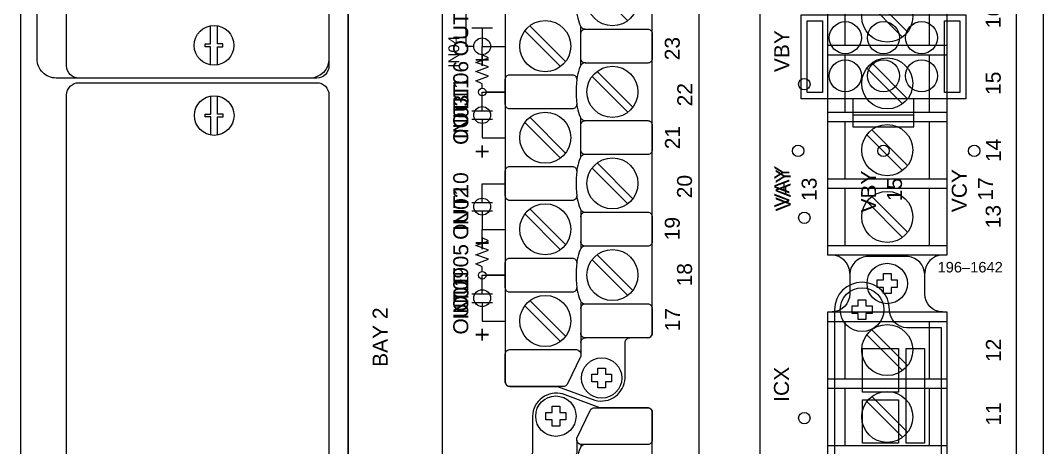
# Model space of a CAD drawing. Extents: x 1 to 47.7, y 0.3 to 34.2.
# Drawn here: x 32.27 to 38.98, y 8.86 to 11.66 of the extents above; entities that cross this region are included whole.
import ezdxf

# ---------------------------------------------------------------- set-up
doc = ezdxf.new("R2010")
doc.units = 0
doc.header["$MEASUREMENT"] = 0
for name, color, linetype in [('1_1__1__SCREW_TERMINAL', 7, 'CONTINUOUS'), ('1_2__2__CONNECTORIZED', 7, 'CONTINUOUS'), ('2_1__6___4__10-100BASE-T_C', 7, 'CONTINUOUS'), ('2_2__7___4__100BASE-FX_CON', 7, 'CONTINUOUS'), ('2_3__8___2__10-100BASE-T__', 7, 'CONTINUOUS'), ('2_4__9___2__100-1000BASE__', 7, 'CONTINUOUS'), ('4_1__2___8__OPTOISO_IND_LS', 7, 'CONTINUOUS'), ('4_2__7___8__OPTOISO_IND_LS', 7, 'CONTINUOUS'), ('4_3__4___24__OPTOISO_LS_IN', 7, 'CONTINUOUS'), ('4_4__D___24__OPTOISO_LS_IN', 7, 'CONTINUOUS'), ('4_5__8___8__OPTOISO_IND_LS', 7, 'CONTINUOUS'), ('5_0______DWG_', 7, 'CONTINUOUS')]:
    doc.layers.add(name, color=color, linetype=linetype)
doc.styles.add('ARIAL', font='arial.ttf')

msp = doc.modelspace()

# ---------------------------------------------------------------- linework, layer by layer
at = {"layer": '1_1__1__SCREW_TERMINAL'}
for points in [[(37.5647, 10.1188), (37.5647, 12.8063), (38.3447, 12.8063), (38.3447, 10.1188)], [(37.9299, 9.9076), (37.8896, 9.9076), (37.8896, 9.9576), (37.9299, 9.9576), (37.9299, 9.9977), (37.9799, 9.9977), (37.9799, 9.9576), (38.0198, 9.9576), (38.0198, 9.9076), (37.9799, 9.9076), (37.9799, 9.8675), (37.9299, 9.8675)], [(37.5647, 7.0587), (37.5647, 9.7462), (38.3447, 9.7462), (38.3447, 7.0587)]]:
    msp.add_lwpolyline(points, close=True, dxfattribs=at)
for points in [[(37.6798, 11.4939), (37.6798, 11.8689)], [(37.8542, 11.8151), (38.0884, 11.581)], [(38.2296, 11.8689), (38.2296, 11.4939)], [(37.8208, 11.7817), (38.0549, 11.5475)], [(37.5647, 11.4939), (38.3447, 11.4939)], [(37.5647, 11.4314), (38.3447, 11.4314)], [(37.6798, 11.0564), (37.6798, 11.4314)], [(38.2296, 11.4314), (38.2296, 11.0564)], [(37.8208, 11.3442), (38.0549, 11.11)], [(37.8542, 11.3776), (38.0884, 11.1434)], [(37.5647, 11.0564), (38.3447, 11.0564)], [(37.5647, 10.9939), (38.3447, 10.9939)], [(37.6798, 10.6189), (37.6798, 10.9939)], [(37.8542, 10.9402), (38.0884, 10.7061)], [(38.2296, 10.9939), (38.2296, 10.6189)], [(37.8208, 10.9068), (38.0549, 10.6727)], [(37.5647, 10.6189), (38.3447, 10.6189)], [(37.5647, 10.5563), (38.3447, 10.5563)], [(37.6798, 10.1813), (37.6798, 10.5563)], [(38.2296, 10.5563), (38.2296, 10.1813)], [(37.8208, 10.4693), (38.0549, 10.2351)], [(37.8542, 10.5027), (38.0884, 10.2685)], [(37.5647, 10.1813), (38.3447, 10.1813)], [(37.5647, 9.6837), (38.3447, 9.6837)], [(37.6798, 9.3087), (37.6798, 9.6837)], [(38.2296, 9.6837), (38.2296, 9.3087)], [(37.8208, 9.5967), (38.0549, 9.3625)], [(37.8542, 9.6301), (38.0884, 9.3959)], [(37.5647, 9.3087), (38.3447, 9.3087)], [(37.5647, 9.2463), (38.3447, 9.2463)], [(37.6798, 8.8713), (37.6798, 9.2463)], [(37.8542, 9.1926), (38.0884, 8.9584)], [(38.2296, 9.2463), (38.2296, 8.8713)], [(37.8208, 9.1591), (38.0549, 8.925)], [(37.5647, 8.8713), (38.3447, 8.8713)]]:
    msp.add_lwpolyline(points, dxfattribs=at)
for points in [[(37.7087, 10.0008, 0.403969), (37.5928, 10.1188)], [(38.3166, 9.7464, -0.403969), (38.2007, 9.8644), (38.2007, 9.9946, 0.374201), (38.0919, 10.1092), (37.8175, 10.1092, 0.374201), (37.7088, 9.9946), (37.7087, 9.8644, -0.403969), (37.5928, 9.7464)], [(38.3166, 10.1188, 0.403969), (38.2007, 10.0008)]]:
    msp.add_lwpolyline(points, format="xyb", dxfattribs=at)
for centre, radius in [((37.9546, 11.6813), 0.1673), ((37.9546, 11.2438), 0.1673), ((37.4108, 11.2386), 0.0375), ((37.9546, 10.8065), 0.1673), ((37.9546, 10.3689), 0.1673), ((37.4108, 10.3636), 0.0375), ((37.9547, 9.9326), 0.1324), ((37.9546, 9.4963), 0.1673), ((37.9546, 9.0588), 0.1673)]:
    msp.add_circle(centre, radius, dxfattribs=at)
at = {"layer": '1_2__2__CONNECTORIZED'}
for points in [[(37.3897, 11.1435), (37.3897, 11.6933), (38.4697, 11.6933), (38.4697, 11.1435)], [(37.4299, 11.1834), (37.4299, 11.6533), (37.5298, 11.6533), (37.5298, 11.1834)], [(38.3297, 11.1834), (38.3297, 11.6533), (38.4298, 11.6533), (38.4298, 11.1834)], [(37.7645, 9.7363), (37.7246, 9.7363), (37.7246, 9.7863), (37.7645, 9.7863), (37.7645, 9.8264), (37.8148, 9.8264), (37.8148, 9.7863), (37.8548, 9.7863), (37.8548, 9.7363), (37.8148, 9.7363), (37.8148, 9.6962), (37.7645, 9.6962), (37.7645, 9.7363)], [(37.7932, 9.2213), (37.7932, 9.5063), (38.0282, 9.5063), (38.0282, 9.2213)], [(38.0798, 8.8863), (38.0798, 9.5063), (38.1998, 9.5063), (38.1998, 8.8863)], [(37.7932, 8.8863), (37.7932, 9.1713), (38.0282, 9.1713), (38.0282, 8.8863)]]:
    msp.add_lwpolyline(points, close=True, dxfattribs=at)
for points in [[(37.7297, 11.1435), (37.7297, 10.9585), (38.1297, 10.9585), (38.1297, 11.1435)], [(37.7297, 11.0384), (38.1297, 11.0384)]]:
    msp.add_lwpolyline(points, dxfattribs=at)
msp.add_lwpolyline([(37.9497, 7.0514, 1), (38.3097, 7.0514), (38.3099, 9.6414), (38.0836, 9.6414, -0.405199), (37.9697, 9.7613, 0.999995), (37.6096, 9.7613), (37.6098, 7.1714), (37.8359, 7.1714, -0.399232)], format="xyb", close=True, dxfattribs=at)
for centre, radius in [((37.6798, 11.5433), 0.1051), ((37.9299, 11.5433), 0.1051), ((38.1798, 11.5433), 0.1051), ((37.6798, 11.2933), 0.1051), ((37.9299, 11.2933), 0.1051), ((38.1798, 11.2933), 0.1051), ((37.3701, 10.8023), 0.0375), ((37.9297, 10.8023), 0.0375), ((38.5252, 10.8023), 0.0375), ((37.7897, 9.7613), 0.1433)]:
    msp.add_circle(centre, radius, dxfattribs=at)
at = {"layer": '2_1__6___4__10-100BASE-T_C'}
msp.add_lwpolyline([(32.5732, 11.3582), (32.5732, 15.8482, -0.414214), (32.6532, 15.9282), (34.2132, 15.9282, -0.414214), (34.2932, 15.8482), (34.2932, 11.3582, -0.414214), (34.2132, 11.2782), (32.6532, 11.2782, -0.414214)], format="xyb", close=True, dxfattribs=at)
at = {"layer": '2_2__7___4__100BASE-FX_CON'}
msp.add_lwpolyline([(32.5732, 11.3582), (32.5732, 15.8482, -0.414214), (32.6532, 15.9282), (34.2132, 15.9282, -0.414214), (34.2932, 15.8482), (34.2932, 11.3582, -0.414214), (34.2132, 11.2782), (32.6532, 11.2782, -0.414214)], format="xyb", close=True, dxfattribs=at)
at = {"layer": '2_3__8___2__10-100BASE-T__'}
msp.add_lwpolyline([(32.5732, 11.3582), (32.5732, 15.8482, -0.414214), (32.6532, 15.9282), (34.2132, 15.9282, -0.414214), (34.2932, 15.8482), (34.2932, 11.3582, -0.414214), (34.2132, 11.2782), (32.6532, 11.2782, -0.414214)], format="xyb", close=True, dxfattribs=at)
at = {"layer": '2_4__9___2__100-1000BASE__'}
msp.add_lwpolyline([(32.3794, 11.4035), (32.3794, 15.8029, -0.414444), (32.5043, 15.9277), (34.1686, 15.9277, -0.413495), (34.2932, 15.8026), (34.2932, 11.4038, -0.413496), (34.1686, 11.2786), (32.5043, 11.2786, -0.414444)], format="xyb", close=True, dxfattribs=at)
for points in [[(33.5176, 11.365), (33.5176, 11.4836), (33.4812, 11.4836), (33.4812, 11.5027), (33.5176, 11.5027), (33.5176, 11.6213)], [(33.5619, 11.365), (33.5619, 11.4836), (33.5982, 11.4836), (33.5982, 11.5027), (33.5619, 11.5027), (33.5619, 11.6213)]]:
    msp.add_lwpolyline(points, dxfattribs=at)
msp.add_circle((33.5397, 11.4932), 0.13, dxfattribs=at)
at = {"layer": '4_1__2___8__OPTOISO_IND_LS'}
for points in [[(35.231, 11.6087), (35.366, 11.6087)], [(35.2985, 11.6087), (35.2985, 11.4866), (35.4497, 11.4866)], [(35.2985, 11.0644), (35.2985, 11.1866), (35.4497, 11.1866)], [(35.231, 11.0644), (35.366, 11.0644)], [(35.231, 11.0087), (35.366, 11.0087)], [(35.2985, 11.0087), (35.2985, 10.8866), (35.4497, 10.8866)], [(35.2985, 10.4644), (35.2985, 10.5866), (35.4497, 10.5866)], [(35.231, 10.4644), (35.366, 10.4644)], [(35.231, 10.4087), (35.366, 10.4087)], [(35.2985, 10.4087), (35.2985, 10.2866), (35.4497, 10.2866)], [(35.2985, 9.8644), (35.2985, 9.9866), (35.4497, 9.9866)], [(35.231, 9.8644), (35.366, 9.8644)], [(35.231, 9.8087), (35.366, 9.8087)], [(35.2985, 9.8087), (35.2985, 9.6866), (35.4497, 9.6866)]]:
    msp.add_lwpolyline(points, dxfattribs=at)
at = {"layer": '4_2__7___8__OPTOISO_IND_LS'}
for points in [[(35.231, 11.6087), (35.366, 11.6087)], [(35.2985, 11.6087), (35.2985, 11.4866), (35.4497, 11.4866)], [(35.2985, 11.0644), (35.2985, 11.1866), (35.4497, 11.1866)], [(35.231, 11.0644), (35.366, 11.0644)], [(35.231, 11.0087), (35.366, 11.0087)], [(35.2985, 11.0087), (35.2985, 10.8866), (35.4497, 10.8866)], [(35.2985, 10.4644), (35.2985, 10.5866), (35.4497, 10.5866)], [(35.231, 10.4644), (35.366, 10.4644)], [(35.231, 10.4087), (35.366, 10.4087)], [(35.2985, 10.4087), (35.2985, 10.2866), (35.4497, 10.2866)], [(35.2985, 9.8644), (35.2985, 9.9866), (35.4497, 9.9866)], [(35.231, 9.8644), (35.366, 9.8644)], [(35.231, 9.8087), (35.366, 9.8087)], [(35.2985, 9.8087), (35.2985, 9.6866), (35.4497, 9.6866)]]:
    msp.add_lwpolyline(points, dxfattribs=at)
at = {"layer": '4_3__4___24__OPTOISO_LS_IN'}
for points in [[(35.2435, 11.4865), (35.1936, 11.4865), (35.1936, 11.7616)], [(35.3535, 11.4866), (35.4497, 11.4866)], [(35.2985, 11.0915), (35.2985, 11.1866), (35.4497, 11.1866)], [(35.2985, 10.9815), (35.2985, 10.8866), (35.4497, 10.8866)], [(35.2985, 10.4915), (35.2985, 10.5866), (35.4497, 10.5866)], [(35.2985, 10.3815), (35.2985, 10.2866), (35.4497, 10.2866)], [(35.2985, 9.8915), (35.2985, 9.9866), (35.4497, 9.9866)], [(35.2985, 9.7815), (35.2985, 9.6866), (35.4497, 9.6866)]]:
    msp.add_lwpolyline(points, dxfattribs=at)
for centre in [(35.2985, 11.4866), (35.2985, 11.0365), (35.2985, 10.4365), (35.2985, 9.8365)]:
    msp.add_circle(centre, 0.055, dxfattribs=at)
at = {"layer": '4_4__D___24__OPTOISO_LS_IN'}
for points in [[(35.2435, 11.4865), (35.1936, 11.4865), (35.1936, 11.7616)], [(35.3535, 11.4866), (35.4497, 11.4866)], [(35.2985, 11.0915), (35.2985, 11.1866), (35.4497, 11.1866)], [(35.2985, 10.9815), (35.2985, 10.8866), (35.4497, 10.8866)], [(35.2985, 10.4915), (35.2985, 10.5866), (35.4497, 10.5866)], [(35.2985, 10.3815), (35.2985, 10.2866), (35.4497, 10.2866)], [(35.2985, 9.8915), (35.2985, 9.9866), (35.4497, 9.9866)], [(35.2985, 9.7815), (35.2985, 9.6866), (35.4497, 9.6866)]]:
    msp.add_lwpolyline(points, dxfattribs=at)
for centre in [(35.2985, 11.4866), (35.2985, 11.0365), (35.2985, 10.4365), (35.2985, 9.8365)]:
    msp.add_circle(centre, 0.055, dxfattribs=at)
at = {"layer": '4_5__8___8__OPTOISO_IND_LS'}
for points in [[(35.2985, 11.2116), (35.2985, 11.2415), (35.2573, 11.2615), (35.3398, 11.2915), (35.2573, 11.3215), (35.3398, 11.3516), (35.2573, 11.3816), (35.3398, 11.4116), (35.2985, 11.4316), (35.2985, 11.4866), (35.4497, 11.4866)], [(35.2985, 11.0644), (35.2985, 11.1616)], [(35.4497, 11.1866), (35.3235, 11.1866)], [(35.2385, 11.0644), (35.3585, 11.0644)], [(35.2385, 11.0087), (35.3585, 11.0087)], [(35.2985, 11.0087), (35.2985, 10.8866), (35.4497, 10.8866)], [(35.2985, 10.0116), (35.2985, 10.0415), (35.2573, 10.0615), (35.3398, 10.0915), (35.2573, 10.1215), (35.3398, 10.1515), (35.2573, 10.1816), (35.3398, 10.2116), (35.2985, 10.2316), (35.2985, 10.2866), (35.4497, 10.2866)], [(35.2985, 9.8644), (35.2985, 9.9616)], [(35.4497, 9.9866), (35.3235, 9.9866)], [(35.2385, 9.8644), (35.3585, 9.8644)], [(35.2385, 9.8087), (35.3585, 9.8087)], [(35.2985, 9.8087), (35.2985, 9.6866), (35.4497, 9.6866)]]:
    msp.add_lwpolyline(points, dxfattribs=at)
for centre in [(35.2985, 11.1866), (35.2985, 9.9866)]:
    msp.add_circle(centre, 0.025, dxfattribs=at)
at = {"layer": '5_0______DWG_'}
for points in [[(32.2703, 20.4534), (32.2703, 3.4234, 0.414214), (32.3803, 3.3134), (34.3103, 3.3134, 0.414214), (34.4203, 3.4234), (34.4203, 20.4534, 0.414214), (34.3103, 20.5634), (32.3803, 20.5634, 0.414214), (32.2703, 20.4534)], [(38.3475, 16.3189), (38.7506, 16.3189, -0.414214), (38.8006, 16.2689), (38.8006, 3.6076, -0.414214), (38.7506, 3.5576), (37.1706, 3.5576, -0.414214), (37.1206, 3.6076), (37.1206, 16.2689, -0.414214), (37.1706, 16.3189), (38.1425, 16.3189)], [(36.3838, 9.5763, 0.414213), (36.4138, 9.6063), (36.4139, 14.5882, 0.414214), (36.3839, 14.6182), (36.0709, 14.6182), (35.8261, 14.7091, 0.480048), (35.6279, 14.564), (35.6279, 14.3298, -0.414214), (35.5979, 14.2998), (35.4797, 14.2998, 0.414212), (35.4497, 14.2698), (35.4497, 14.2698), (35.4497, 9.2888, 0.414215), (35.4797, 9.2588), (35.7925, 9.2589), (36.0373, 9.1679, 0.47859), (36.2358, 9.313), (36.2358, 9.5463, -0.414214), (36.2658, 9.5763)], [(35.9751, 11.9779, 0.191033), (35.9512, 11.9694, 0.081668), (35.941, 11.9537, 0.0591), (35.9217, 11.89, 0.034646), (35.9146, 11.7885, 0.03436), (35.9217, 11.6878, 0.0591), (35.941, 11.6241, 0.081668), (35.9512, 11.6085, 0.191033), (35.9751, 11.6)], [(35.9451, 11.57, -0.414214), (35.9751, 11.6), (36.3838, 11.6, -0.414214), (36.4138, 11.57), (36.4138, 11.4071, -0.414214), (36.3838, 11.3771), (35.9751, 11.3771, -0.414214), (35.9451, 11.4071)], [(35.9751, 11.3779, 0.191033), (35.9512, 11.3694, 0.081668), (35.941, 11.3537, 0.0591), (35.9217, 11.29, 0.034646), (35.9146, 11.1885, 0.03436), (35.9217, 11.0878, 0.0591), (35.941, 11.0241, 0.081668), (35.9512, 11.0085, 0.191033), (35.9751, 11)], [(35.9184, 11.1149), (35.9184, 11.107, -0.414214), (35.8884, 11.077), (35.4797, 11.077, -0.414214), (35.4497, 11.107), (35.4497, 11.2698, -0.414214), (35.4797, 11.2998), (35.8884, 11.2998, -0.414214), (35.9184, 11.2698), (35.9184, 11.263)], [(35.9451, 10.97, -0.414214), (35.9751, 11), (36.3838, 11, -0.414214), (36.4138, 10.97), (36.4138, 10.8071, -0.414214), (36.3838, 10.7771), (35.9751, 10.7771, -0.414214), (35.9451, 10.8071)], [(35.9751, 10.7779, 0.191033), (35.9512, 10.7694, 0.081668), (35.941, 10.7537, 0.0591), (35.9217, 10.69, 0.034646), (35.9146, 10.5885, 0.03436), (35.9217, 10.4878, 0.0591), (35.941, 10.4241, 0.081668), (35.9512, 10.4085, 0.191033), (35.9751, 10.4)], [(35.9184, 10.5148), (35.9184, 10.507, -0.414214), (35.8884, 10.477), (35.4797, 10.477, -0.414214), (35.4497, 10.507), (35.4497, 10.6698, -0.414214), (35.4797, 10.6998), (35.8884, 10.6998, -0.414214), (35.9184, 10.6698), (35.9184, 10.663)], [(35.9451, 10.37, -0.414214), (35.9751, 10.4), (36.3838, 10.4, -0.414214), (36.4138, 10.37), (36.4138, 10.2071, -0.414214), (36.3838, 10.1771), (35.9751, 10.1771, -0.414214), (35.9451, 10.2071)], [(35.9751, 10.1771, 0.191033), (35.9512, 10.1686, 0.081668), (35.941, 10.153, 0.0591), (35.9217, 10.0893, 0.034646), (35.9146, 9.9877, 0.03436), (35.9217, 9.887, 0.0591), (35.941, 9.8233, 0.081668), (35.9512, 9.8077, 0.191033), (35.9751, 9.7992)], [(35.9184, 9.9141), (35.9184, 9.9062, -0.414214), (35.8884, 9.8762), (35.4797, 9.8762, -0.414214), (35.4497, 9.9062), (35.4497, 10.069, -0.414214), (35.4797, 10.099), (35.8884, 10.099, -0.414214), (35.9184, 10.069), (35.9184, 10.0622)], [(35.9451, 9.8157), (35.9451, 9.4575), (35.8553, 9.2716, -0.241986), (35.8355, 9.2588), (35.4797, 9.2588, -0.422157), (35.4498, 9.2854), (35.4497, 9.4698, -0.414214), (35.4797, 9.4998), (35.9168, 9.4998, -0.390527), (35.9451, 9.4698)], [(35.9451, 9.7692, -0.414214), (35.9751, 9.7992), (36.3838, 9.7992, -0.414214), (36.4138, 9.7692), (36.4138, 9.6063, -0.414214), (36.3838, 9.5763), (35.9751, 9.5763, -0.414214), (35.9451, 9.6063)], [(35.9451, 9.5463, -0.414214), (35.9751, 9.5763)], [(36.3838, 4.0764, 0.414213), (36.4138, 4.1064), (36.4139, 9.0882, 0.414214), (36.3839, 9.1182), (36.0709, 9.1182), (35.8261, 9.2091, 0.480048), (35.6279, 9.0641), (35.6279, 8.8299, -0.414214), (35.5979, 8.7999), (35.4797, 8.7999, 0.414212), (35.4497, 8.7699), (35.4497, 8.7699), (35.4497, 3.7888, 0.414215), (35.4797, 3.7588), (35.7925, 3.7589), (36.0373, 3.668, 0.47859), (36.2358, 3.813), (36.2358, 4.0464, -0.414214), (36.2658, 4.0764)], [(35.9185, 8.9072), (35.9186, 8.8299, -0.414214), (35.8886, 8.7999)], [(35.9666, 8.8772, 0.127742), (35.9512, 8.8694, 0.081668), (35.941, 8.8538, 0.0591), (35.9217, 8.7901, 0.034646), (35.9146, 8.6886, 0.03436), (35.9217, 8.5879, 0.0591), (35.941, 8.5242, 0.081668), (35.9512, 8.5085, 0.191033), (35.9751, 8.5)]]:
    msp.add_lwpolyline(points, format="xyb", dxfattribs=at)
for points in [[(38.8903, 20.5634), (34.5103, 20.5634, 0.414214), (34.4203, 20.4734), (34.4203, 3.4034, 0.414214), (34.5103, 3.3134), (38.8903, 3.3134, 0.381966), (38.9797, 3.3934), (38.9797, 20.4834, 0.381966)], [(35.0387, 3.6076), (35.0387, 20.2678, -0.468367), (35.0987, 20.3178), (36.6687, 20.3178, -0.414132), (36.7187, 20.2678), (36.7187, 3.6076, -0.414214), (36.6687, 3.5576), (35.0887, 3.5576, -0.414287)], [(32.5732, 8.0282), (32.5732, 11.1682, -0.414214), (32.6532, 11.2482), (34.2132, 11.2482, -0.414214), (34.2932, 11.1682), (34.2932, 8.0282, -0.414214), (34.2132, 7.9482), (32.6532, 7.9482, -0.414214)], [(36.4138, 9.0915), (36.4139, 8.9072, -0.414214), (36.3839, 8.8772), (35.9468, 8.8772, -0.390527), (35.9185, 8.9072), (35.9185, 8.9194), (36.0082, 9.1053, -0.241514), (36.0282, 9.1182), (36.3839, 9.1182, -0.422157)]]:
    msp.add_lwpolyline(points, format="xyb", close=True, dxfattribs=at)
for points in [[(36.019, 11.8889), (36.2532, 11.6547)], [(35.6115, 11.6217), (35.8456, 11.3875)], [(35.9451, 11.3614), (35.9451, 11.6165)], [(35.578, 11.5882), (35.8122, 11.3541)], [(36.019, 11.2889), (36.2532, 11.0547)], [(36.0525, 11.3223), (36.2866, 11.0881)], [(33.5187, 10.9052), (33.5187, 11.0238), (33.4823, 11.0238), (33.4823, 11.0429), (33.5187, 11.0429), (33.5187, 11.1615)], [(33.563, 10.9052), (33.563, 11.0238), (33.5993, 11.0238), (33.5993, 11.0429), (33.563, 11.0429), (33.563, 11.1615)], [(35.6115, 11.0217), (35.8456, 10.7875)], [(35.9451, 10.7613), (35.9451, 11.0165)], [(35.578, 10.9882), (35.8122, 10.7541)], [(36.019, 10.6889), (36.2532, 10.4547)], [(36.0525, 10.7223), (36.2866, 10.4881)], [(35.6115, 10.4217), (35.8456, 10.1875)], [(35.9451, 10.4165), (35.9451, 10.1606)], [(35.578, 10.3882), (35.8122, 10.1541)], [(36.019, 10.0881), (36.2532, 9.8539)], [(36.0525, 10.1215), (36.2866, 9.8874)], [(35.6115, 9.8209), (35.8456, 9.5867)], [(35.578, 9.7875), (35.8122, 9.5533)], [(35.9444, 8.8774), (35.9444, 8.8603)]]:
    msp.add_lwpolyline(points, dxfattribs=at)
for points in [[(36.0569, 9.2884), (36.0166, 9.2884), (36.0166, 9.3383), (36.0569, 9.3383), (36.0569, 9.3785), (36.1069, 9.3785), (36.1069, 9.3383), (36.1468, 9.3383), (36.1468, 9.2884), (36.1069, 9.2884), (36.1069, 9.2482), (36.0569, 9.2482)], [(35.7568, 9.0386), (35.7165, 9.0386), (35.7165, 9.0886), (35.7568, 9.0886), (35.7568, 9.1287), (35.8067, 9.1287), (35.8067, 9.0886), (35.8467, 9.0886), (35.8467, 9.0386), (35.8067, 9.0386), (35.8067, 8.9985), (35.7568, 8.9985)]]:
    msp.add_lwpolyline(points, close=True, dxfattribs=at)
for centre, radius in [((36.1528, 11.7885), 0.1673), ((35.7118, 11.4879), 0.1673), ((36.1528, 11.1885), 0.1673), ((33.5408, 11.0334), 0.13), ((35.7118, 10.8879), 0.1673), ((36.1528, 10.5885), 0.1673), ((35.7118, 10.2879), 0.1673), ((36.1528, 9.9877), 0.1673), ((35.7118, 9.6871), 0.1673), ((36.0817, 9.3134), 0.1324), ((35.7816, 9.0636), 0.1324), ((37.4108, 9.0511), 0.0375)]:
    msp.add_circle(centre, radius, dxfattribs=at)

# ---------------------------------------------------------------- texts
at = {"layer": '1_1__1__SCREW_TERMINAL', "style": 'ARIAL'}
for s, p in [('16', (38.6988, 11.6056)), ('VBY', (37.3116, 11.3178)), ('15', (38.6988, 11.1681)), ('14', (38.7003, 10.7285)), ('VAY', (37.3116, 10.4312)), ('13', (38.6988, 10.2948))]:
    msp.add_text(s, height=0.09833, rotation=90, dxfattribs=at).set_placement(p)
at = {"layer": '1_2__2__CONNECTORIZED', "style": 'ARIAL'}
for s, p in [('VAY', (37.3224, 10.4061)), ('VBY', (37.882, 10.3979)), ('VCY', (38.4759, 10.4)), ('13', (37.4918, 10.474)), ('15', (38.0514, 10.4723)), ('17', (38.6485, 10.4753))]:
    msp.add_text(s, height=0.09833, rotation=90, dxfattribs=at).set_placement(p)
msp.add_text('196–1642', height=0.06883, dxfattribs=at).set_placement((38.2847, 10.0052))
at = {"layer": '4_1__2___8__OPTOISO_IND_LS', "style": 'ARIAL'}
for s, p in [('OUT12', (35.2069, 11.4207)), ('OUT11', (35.2069, 10.8409)), ('OUT10', (35.2069, 10.2187)), ('OUT09', (35.2069, 9.5982))]:
    msp.add_text(s, height=0.09833, rotation=90, dxfattribs=at).set_placement(p)
at = {"layer": '4_2__7___8__OPTOISO_IND_LS', "style": 'ARIAL'}
for s, height, p in [('OUT12', 0.09833, (35.2069, 11.4207)), ('+', 0.118, (35.3553, 11.3496)), ('OUT11', 0.09833, (35.2069, 10.8409)), ('+', 0.118, (35.3553, 10.7496)), ('OUT10', 0.09833, (35.2069, 10.2187)), ('+', 0.118, (35.3553, 10.1496)), ('OUT09', 0.09833, (35.2069, 9.5982)), ('+', 0.118, (35.3553, 9.5496))]:
    msp.add_text(s, height=height, rotation=90, dxfattribs=at).set_placement(p)
at = {"layer": '4_3__4___24__OPTOISO_LS_IN', "style": 'ARIAL'}
for s, height, p in [('IN04', 0.0708, (35.1476, 11.3461)), ('IN03', 0.09833, (35.2085, 10.8786)), ('IN02', 0.09833, (35.2085, 10.2777)), ('IN01', 0.09833, (35.2085, 9.6966))]:
    msp.add_text(s, height=height, rotation=90, dxfattribs=at).set_placement(p)
at = {"layer": '4_4__D___24__OPTOISO_LS_IN', "style": 'ARIAL'}
for s, height, p in [('IN04', 0.0708, (35.1476, 11.3461)), ('IN03', 0.09833, (35.2085, 10.8786)), ('IN02', 0.09833, (35.2085, 10.2777)), ('IN01', 0.09833, (35.2085, 9.6966))]:
    msp.add_text(s, height=height, rotation=90, dxfattribs=at).set_placement(p)
at = {"layer": '4_5__8___8__OPTOISO_IND_LS', "style": 'ARIAL'}
for s, p in [('OUT06', (35.2069, 10.9483)), ('OUT05', (35.2069, 9.7483))]:
    msp.add_text(s, height=0.09833, rotation=90, dxfattribs=at).set_placement(p)
at = {"layer": '5_0______DWG_', "style": 'ARIAL'}
for s, p in [('23', (36.594, 11.3953)), ('22', (36.676, 11.0935)), ('21', (36.5955, 10.8123)), ('20', (36.6744, 10.4913)), ('19', (36.594, 10.216)), ('18', (36.6744, 9.9137)), ('BAY 2', (34.6783, 9.3865)), ('17', (36.5955, 9.6189)), ('12', (38.7003, 9.4183)), ('ICX', (37.3101, 9.1577)), ('11', (38.7003, 9.0011))]:
    msp.add_text(s, height=0.09833, rotation=90, dxfattribs=at).set_placement(p)

doc.saveas('drawing.dxf')
